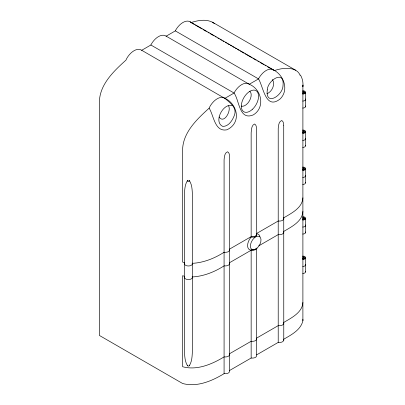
<?xml version="1.0" encoding="UTF-8"?>
<svg xmlns="http://www.w3.org/2000/svg" width="405" height="405" viewBox="0 0 405 405"><rect width="100%" height="100%" fill="white"/><g stroke="black" fill="none" stroke-linecap="round" stroke-linejoin="round"><path stroke-width="0.61" d="M300.424 74.996C302.51 78.509 303.34 82.615 302.894 86.67L302.894 85.126L302.894 320.79C300.778 330.029 291.175 334.905 283.687 339.248L283.773 340.261C283.009 342.458 280.174 342.564 278.215 342.407L256.618 354.876L256.709 355.889C255.94 358.086 253.105 358.192 251.151 358.035L229.554 370.499L229.64 371.517C228.871 373.714 226.036 373.815 224.081 373.658C211.982 381.029 196.931 387.438 182.609 383.494L99.412 335.462L99.412 101.417C99.913 84.22 113.967 70.946 125.935 60.142L126.795 58.35A14.443 8.338 -60 0 1 141.239 50.012L224.254 98.071M256.709 248.098C255.94 250.295 253.105 250.396 251.151 250.239L229.554 262.708L229.64 263.721C228.871 265.923 226.036 266.024 224.081 265.867C214.508 271.983 203.548 276.377 192.112 276.959M150.878 45.001L151.247 44.231A14.443 8.338 -60 0 1 165.691 35.893L249.257 84.27C261.64 89.095 265.564 107.608 253.246 114.914C239.132 120.837 239.456 100.405 234.075 93.034L150.878 45.001L141.603 50.352M175.33 30.881L175.699 30.112A14.443 8.338 -60 0 1 190.142 21.774L273.34 69.807C283.728 74.996 289.236 89.799 280.285 98.835C265.624 110.636 263.493 86.994 258.527 78.914L175.33 30.881L166.06 36.237M209.132 108.175L209.993 106.383A14.443 8.338 -60 0 1 224.436 98.045C237.821 103.903 241.77 123.115 226.835 129.823C214.594 132.151 213.881 115.511 209.132 108.175C197.164 118.979 183.111 132.253 182.609 149.45L182.609 262.101L184.604 262.724M189.434 365.609C192.375 360.718 192.167 354.648 192.466 349.125L192.466 196.157C192.173 190.957 192.36 185.191 189.434 180.665M187.414 180.665C184.488 185.191 184.675 190.957 184.381 196.157L184.381 349.125C184.675 354.648 184.472 360.718 187.414 365.609M251.151 237.072L254.35 237.178L256.319 236.039L256.709 235.148L256.618 129.721C256.466 127.742 256.552 125.099 254.588 123.981C251.368 125.221 251.475 129.929 251.151 132.881L251.151 237.072L250.741 237.507A8.895 5.133 -60 0 0 250.741 250.082L254.35 249.591M255.514 249.166L256.319 248.457M224.8 98.385L234.075 93.034L234.444 92.264A14.443 8.338 -60 0 1 248.888 83.926L249.257 84.27L258.527 78.914L258.896 78.145A14.443 8.338 -60 0 1 273.34 69.807M303.72 92.229L302.768 92.78L303.72 93.327M303.72 131.534L302.768 132.086L303.72 132.632M303.72 168.566L302.768 169.118L303.72 169.665M224.127 252.239C214.539 258.37 203.568 262.774 192.112 263.356M224.081 252.269C226.036 252.421 228.871 252.32 229.64 250.123L229.554 249.11L251.151 236.641C253.105 236.798 255.94 236.692 256.709 234.495L256.618 233.482L278.215 221.014C280.174 221.17 283.009 221.069 283.773 218.867L283.768 217.9M303.72 218.214L302.768 218.766L303.72 219.313M258.78 245.835L278.215 234.617C280.174 234.773 283.009 234.667 283.773 232.47L283.687 231.457C291.281 226.927 302.388 221.586 302.894 211.425M303.72 257.6L302.768 258.147L303.72 258.699M266.996 93.707C272.084 91.758 275.587 84.235 272.393 79.491M190.142 21.774L191.003 22.574C197.827 20.382 205.74 18.878 212.458 22.204L295.655 70.237L297.726 71.741L299.29 73.624L300.065 75.31M256.618 233.913L257.028 233.872A8.895 5.133 -60 0 1 259.959 236.591M184.604 276.326L182.609 275.704L182.609 366.727C196.931 370.676 211.982 364.267 224.081 356.896C226.036 357.053 228.871 356.952 229.64 354.75L229.554 353.737L251.151 341.268C253.105 341.425 255.94 341.324 256.709 339.122L256.618 338.109L278.215 325.64C280.174 325.797 283.009 325.696 283.773 323.494L283.687 322.481C291.281 317.955 302.388 312.609 302.894 302.449M232.581 105.639C223.271 102.394 212.989 122.158 222.882 126.451C228.339 126.375 231.959 121.141 233.862 116.574C238.11 108.105 230.151 102.87 224.436 98.045M295.655 70.237C288.937 66.911 281.029 68.42 274.2 70.607L272.56 69.66M191.003 22.574L194.289 24.472M195.382 25.1L201.948 28.892M203.047 29.524L206.327 31.423M207.973 32.37L209.066 33.002M210.16 33.635L213.992 35.848M215.085 36.48L216.184 37.108M217.824 38.06L218.918 38.693M220.011 39.32L221.656 40.272M222.75 40.9L223.844 41.533M225.489 42.484L226.582 43.112M227.676 43.745L229.316 44.697M230.415 45.325L231.508 45.957M232.602 46.59L234.242 47.537M235.34 48.17L236.434 48.803M237.527 49.435L239.173 50.382M240.266 51.015L244.099 53.227M245.192 53.86L251.758 57.652M252.857 58.285L256.137 60.178M257.782 61.125L258.876 61.757M259.969 62.39L263.802 64.603M264.895 65.235L265.989 65.868M267.634 66.815L271.466 69.027M212.458 22.204L214.528 23.708M283.723 217.925L283.687 217.855C291.281 213.324 302.388 207.983 302.894 197.822M228.521 105.816C231.695 110.55 223.869 124.568 219.115 116.984M283.687 125.509C283.561 123.753 283.551 121.323 281.657 120.528C278.625 121.637 278.488 125.899 278.215 128.668L278.215 342.407M283.723 125.58L283.773 340.261M302.894 319.216L302.894 320.79M302.768 90.73A2.901 1.676 0 0 1 305.669 92.401L305.669 106.388M302.768 130.035A2.901 1.676 0 0 1 305.669 131.706L305.669 145.694M302.768 167.068A2.901 1.676 0 0 1 305.669 168.738L305.669 182.726M302.768 216.715A2.901 1.676 0 0 1 305.669 218.391L305.669 232.374M302.768 256.097A2.901 1.676 0 0 1 305.669 257.772L305.669 271.755M256.618 248.346L256.618 354.876M251.151 250.042L251.151 358.035M229.554 370.499L229.554 156.76C229.427 155.009 229.417 152.574 227.524 151.779C224.492 152.893 224.35 157.15 224.081 159.919L224.081 373.658M192.329 276.65A4.045 2.334 0 0 1 188.421 279.587A4.045 2.334 0 0 1 184.518 276.65M189.327 365.153A1.048 0.602 0 0 1 188.421 366.059A1.048 0.602 0 0 1 187.515 365.153M249.779 91.196A8.627 4.981 -60 0 1 249.419 100.911A8.627 4.981 -60 0 1 241.183 106.08M192.329 263.048A4.045 2.334 0 0 1 188.421 265.989A4.045 2.334 0 0 1 184.518 263.048M188.948 180.296A1.048 0.602 0 0 1 189.165 181.248A1.048 0.602 0 0 1 187.515 181.121A1.048 0.602 0 0 1 188.153 180.235M305.567 175.299A2.901 1.676 0 0 1 302.768 177.405M305.567 182.29A2.901 1.676 0 0 1 302.768 184.397M305.669 168.738A2.901 1.676 0 0 1 302.768 170.414M302.768 167.63A1.924 1.109 0 0 1 304.692 168.738A1.924 1.109 0 0 1 302.768 169.847M302.768 168.338A1.347 0.775 0 0 1 304.115 169.118A1.347 0.775 0 0 1 302.768 169.892M305.567 138.267A2.901 1.676 0 0 1 302.768 140.373M305.567 145.258A2.901 1.676 0 0 1 302.768 147.364M305.669 131.706A2.901 1.676 0 0 1 302.768 133.382M302.768 130.597A1.924 1.109 0 0 1 304.692 131.706A1.924 1.109 0 0 1 302.768 132.82M302.768 131.306A1.347 0.775 0 0 1 304.115 132.086A1.347 0.775 0 0 1 302.768 132.86M305.567 98.962A2.901 1.676 0 0 1 302.768 101.068M305.567 105.953A2.901 1.676 0 0 1 302.768 108.059M305.669 92.401A2.901 1.676 0 0 1 302.768 94.076M302.768 91.292A1.924 1.109 0 0 1 304.692 92.401A1.924 1.109 0 0 1 302.768 93.509A1.347 0.775 0 0 0 304.115 92.78A1.347 0.775 0 0 0 302.768 92.001M305.567 224.947A2.901 1.676 0 0 1 302.768 227.053M305.567 231.938A2.901 1.676 0 0 1 302.768 234.049M305.669 218.391A2.901 1.676 0 0 1 302.768 220.062M302.768 217.277A1.924 1.109 0 0 1 304.692 218.391A1.924 1.109 0 0 1 302.768 219.5A1.347 0.775 0 0 0 304.115 218.766A1.347 0.775 0 0 0 302.768 217.991M305.567 264.328A2.901 1.676 0 0 1 302.768 266.434M305.567 271.325A2.901 1.676 0 0 1 302.768 273.431M305.669 257.772A2.901 1.676 0 0 1 302.768 259.443M302.768 256.664A1.924 1.109 0 0 1 304.692 257.772A1.924 1.109 0 0 1 302.768 258.881M302.768 257.372A1.347 0.775 0 0 1 304.115 258.147A1.347 0.775 0 0 1 302.768 258.922M267.27 89.915C265.245 106.793 282.685 95.524 282.994 85.906C285.019 69.027 267.578 80.296 267.27 89.915M252.173 109.547A12.201 7.042 -60 0 0 256.041 90.644A12.201 7.042 -60 0 0 241.608 103.447A12.201 7.042 -60 0 0 252.173 109.547M257.069 248.154A7.513 4.339 -60 0 0 259.448 236.515A7.513 4.339 -60 0 0 250.563 244.397A7.513 4.339 -60 0 0 257.069 248.154"/></g></svg>
